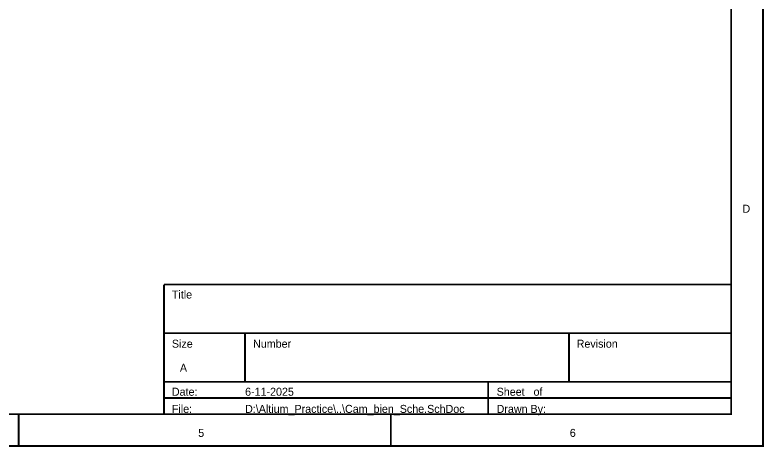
# Model space of a CAD drawing. Header units: millimetres. Extents: x 0 to 13.8, y 0 to 11.8.
# Drawn here: x 9.164 to 13.785, y -0.006 to 2.66 of the extents above; entities that cross this region are included whole.
import ezdxf

# ---------------------------------------------------------------- set-up
doc = ezdxf.new("R2010")
doc.units = ezdxf.units.MM
doc.header["$MEASUREMENT"] = 0
doc.layers.add('Sheet', color=255, linetype='Continuous')

msp = doc.modelspace()

# ---------------------------------------------------------------- linework, layer by layer
at = {"layer": 'Sheet'}
for points, const_width in [([(0, 11.811), (13.7795, 11.811), (13.7795, 0), (0, 0), (0, 11.811)], 0.0118), ([(0, 11.811), (0, 0), (13.7795, 0), (13.7795, 11.811), (0, 11.811), (0, 11.811)], 0.0039), ([(0.1971, 11.6139), (13.5829, 11.6139), (13.5829, 0.1967), (0.1971, 0.1967), (0.1971, 11.6139)], 0.0118), ([(0.1971, 11.6139), (0.1971, 0.1967), (13.5829, 0.1967), (13.5829, 11.6139), (0.1971, 11.6139), (0.1971, 11.6139)], 0.0039)]:
    msp.add_lwpolyline(points, close=True, dxfattribs=dict(at, const_width=const_width))
at = {"layer": 'Sheet', "const_width": 0.0118}
for points in [[(10.0829, 0.9966), (13.5829, 0.9966)], [(10.0829, 0.9966), (10.0829, 0.1967)], [(10.0829, 0.6967), (13.5829, 0.6967)], [(10.5829, 0.6967), (10.5829, 0.3964)], [(12.5827, 0.6967), (12.5827, 0.3964)], [(10.0829, 0.3964), (13.5829, 0.3964)], [(12.0831, 0.3964), (12.0831, 0.1967)], [(10.0829, 0.2968), (13.5829, 0.2968)], [(9.1864, 0), (9.1864, 0.1967)], [(11.4829, 0), (11.4829, 0.1967)], [(13.7795, 0), (13.7795, 0.1967)]]:
    msp.add_lwpolyline(points, dxfattribs=at)

# ---------------------------------------------------------------- texts
at = {"layer": 'Sheet'}
for s, height, p in [('D', 0.0494, (13.6525, 1.4393)), ('Title', 0.04939, (10.1318, 0.9102)), ('Size', 0.04939, (10.1318, 0.6068)), ('Number', 0.04939, (10.6327, 0.6068)), ('Revision', 0.04939, (12.6295, 0.6068)), ('A', 0.0494, (10.1812, 0.4586)), ('Date:', 0.04939, (10.1318, 0.3104)), ('6-11-2025', 0.04939, (10.5834, 0.3104)), ('Sheet   of', 0.04939, (12.1356, 0.3104)), ('File:', 0.04939, (10.1318, 0.2046)), ('D:\\Altium_Practice\\..\\Cam_bien_Sche.SchDoc', 0.049389, (10.5834, 0.2046)), ('Drawn By:', 0.04939, (12.1356, 0.2046)), ('5', 0.0494, (10.2941, 0.0564)), ('6', 0.0494, (12.5871, 0.0564))]:
    msp.add_text(s, height=height, dxfattribs=at).set_placement(p)

doc.saveas('drawing.dxf')
